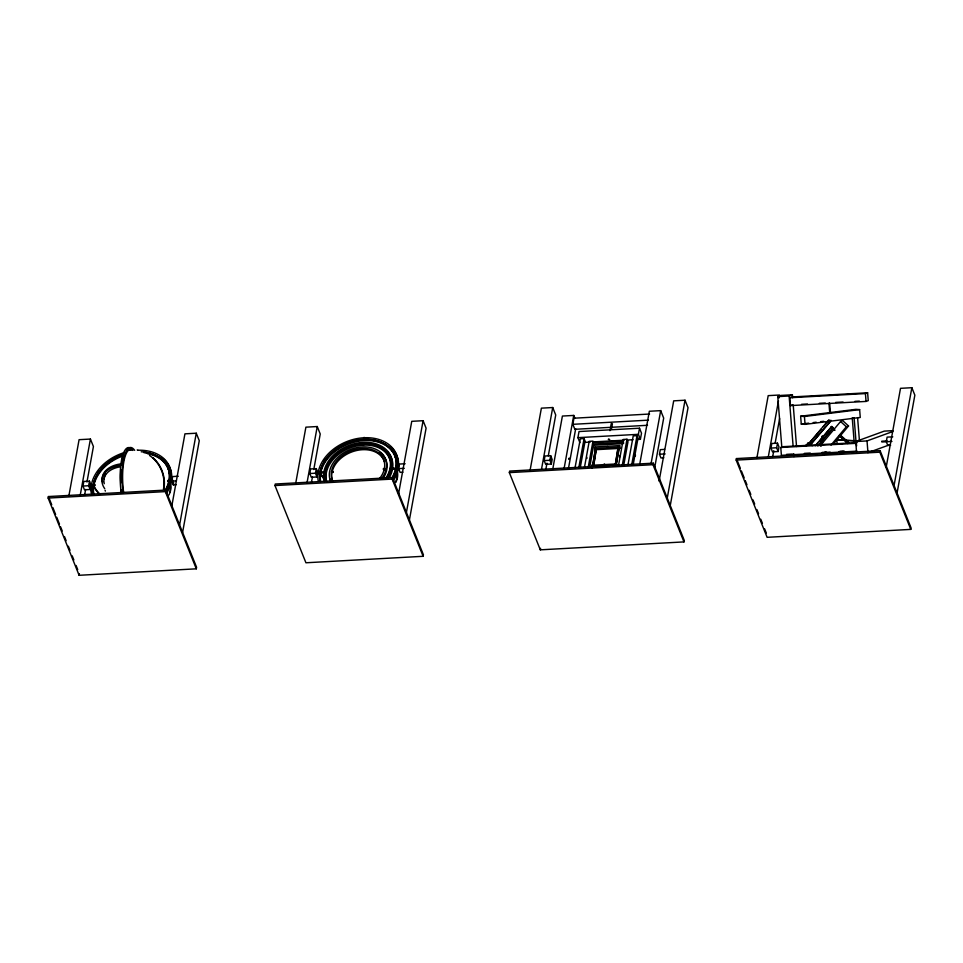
<?xml version="1.0" encoding="UTF-8"?>
<svg xmlns="http://www.w3.org/2000/svg" width="963" height="963" viewBox="0 0 963 963"><rect width="100%" height="100%" fill="white"/><g stroke="black" fill="none" stroke-linecap="round" stroke-linejoin="round"><path stroke-width="1.44" d="M122.77 460.543L122.831 460.23M91.1 484.858L90.137 489.481L84.467 489.794L82.974 486.05L83.805 481.464L89.475 481.151L91.304 485.797M91.882 494.585A41.469 30.419 -21.9 0 1 91.954 485.834L91.81 484.834M93.363 485.111C93.038 484.714 94.434 483.956 94.193 485.244M93.76 485.328L93.832 484.63M94.121 485.46L93.7 484.497L93.748 485.171M168.645 480.898L168.681 481.247M168.982 481.187L168.886 480.26L169.043 481.055M171.245 481.476L171.029 480.043L171.318 480.91M171.631 481.452L171.558 480.381M318.356 472.809L318.055 471.942L318.151 473.495M318.296 472.448L318.332 472.4M320.234 472.977L320.27 472.171M320.739 473.29L320.727 471.786M320.27 472.821L320.33 472.026M320.583 473.182L320.498 471.93M321.016 472.652L321.004 472.484M324.037 472.484L324.122 471.593L324.362 472.376M331.585 472.026L331.681 471.172M331.946 471.34L331.693 472.484M384.839 469.041L384.586 468.271L384.225 469.751M392.531 469.065L392.266 467.874M392.784 468.716L392.663 467.874M395.468 468.307L395.492 468.945M395.793 468.487C395.444 467.308 396.371 470.401 396.046 467.657M397.731 468.247L397.755 468.825M398.309 467.536L398.261 468.849M398.453 468.403L398.429 468.114M91.593 484.461L91.425 485.749L91.413 484.582M171.631 481.043L171.534 480.116M323.989 471.882L324.206 473.158M392.037 468.861L392.338 469.137M332.006 472.279L331.91 472.014M397.948 467.765L398.128 468.463M362.943 444.136C360.511 444.545 364.267 445.46 363.508 444.244M363.978 438.43L364.808 437.96L364.435 438.707M363.713 438.321L364.17 437.419M362.75 445.159L363.388 445.087M93.724 484.822L93.832 485.376M163.445 489.216C165.913 476.48 160.231 462.746 149.518 455.451M163.842 489.288C165.997 477.817 161.832 465.358 152.961 457.726M384.201 468.512L384.345 468.536M384.418 468.716L384.526 469.222M396.178 469.065L396.058 467.874M172.859 480.236L172.859 481.067M48.15 498.076L48.427 496.547L165.612 490.083L196.584 567.291L196.308 568.82L79.122 575.296L48.15 498.076L165.335 491.612L196.308 568.82M68.867 495.909L79.086 439.682L90.426 439.056L93.423 446.531L86.971 482.042M80.206 495.283L90.426 439.056M84.551 495.355L85.623 489.445M90.137 489.481L88.644 485.737L89.475 481.151M79.122 575.296L79.399 573.767M165.335 491.612L165.612 490.083M176.145 484.726L173.304 484.883L171.811 481.151L172.642 476.565L178.311 476.252M173.304 484.883L173.725 482.595M171.751 506.345L184.932 433.844L196.271 433.218L199.269 440.693L182.597 532.419M179.6 524.955L196.271 433.218M274.973 485.557L275.249 484.028L392.435 477.564L423.407 554.772L423.13 556.301L305.933 562.777L274.973 485.557L392.158 479.093L423.13 556.301M295.689 483.39L305.897 427.163L317.248 426.537L320.234 434.012L313.782 469.523M307.028 482.764L317.248 426.537M317.585 473.519L316.959 476.962L311.29 477.275L309.797 473.531L310.628 468.945L316.297 468.632L317.79 472.376M311.362 482.836L312.445 476.926M316.959 476.962L315.467 473.218L316.297 468.632M392.158 479.093L392.435 477.564M402.967 472.207L400.127 472.364L398.634 468.632L399.464 464.046L405.134 463.733M398.574 493.826L411.755 421.325L423.094 420.699L426.091 428.174L409.419 519.9M406.422 512.436L423.094 420.699M509.343 472.616L509.62 471.088L653.275 463.167L684.248 540.375L683.971 541.904L540.315 549.837L509.343 472.616L652.998 464.696L683.971 541.904M529.975 470.931L541.387 408.156L552.726 407.53L555.723 415.005L548.296 455.872M541.579 468.837L552.726 407.53M544.167 460.591L544.998 456.005L550.68 455.692L552.172 459.435L551.342 464.022L545.672 464.335L544.167 460.591L549.837 460.278L551.342 464.022M545.901 469.017L546.972 463.179M549.837 460.278L550.68 455.692M552.774 469.053L562.404 416.052L573.743 415.426L574.742 417.918M540.315 549.837L540.592 548.308M564.113 468.427L573.743 415.426M647.497 425.297L574.851 429.305L572.853 424.322L573.96 418.207L649.568 414.03M568.447 468.548L575.669 428.788M579.907 442.643L577.908 437.659L579.028 431.544L639.504 428.21L641.502 433.194L640.395 439.309L637.446 439.465M574.971 468.162L580.304 438.803L584.084 438.598L585.083 441.09L580.28 467.5M578.751 467.946L584.084 438.598M584.433 467.549L589.2 441.343L592.979 441.126L588.212 467.344M622.11 443.702L593.316 445.291L592.811 444.051L593.088 442.523L623.326 440.849L623.555 443.618M593.316 445.291L593.088 442.523M589.741 466.923L593.714 445.075M616.826 465.189L616.332 463.937L591.751 465.298L591.98 468.066M594.809 448.481L595.086 446.952L619.666 445.592L619.883 448.373L595.315 449.721L594.809 448.481L619.39 447.121L619.883 448.373M596.35 448.71L593.545 466.152L596.35 448.71L595.411 448.758L592.606 466.2L595.591 448.192L595.086 446.952M609.976 430.666L611.276 423.479M611.397 429.45L612.444 423.696M618.09 447.506L615.285 464.948L618.09 447.506L619.293 448.084L616.055 465.466L613.166 465.623M616.236 464.9L619.04 447.458M619.39 447.121L619.666 445.592M618.463 465.671L623.217 439.465L626.997 439.248L627.996 441.74L623.771 465.045M622.242 465.466L626.997 439.248M627.888 465.237L633.233 435.878L637.012 435.673L638.012 438.165L633.209 464.587M631.668 465.033L637.012 435.673M640.395 439.309L638.397 434.325L639.504 428.21M639.721 464.262L649.351 411.261L660.69 410.635L663.688 418.098L654.587 468.162M651.06 463.636L660.69 410.635M652.998 464.696L653.275 463.167M663.808 457.81L660.967 457.967L659.474 454.235L660.305 449.649L664.554 449.408M659.101 481.139L673.691 400.849L685.03 400.223L688.027 407.698L670.26 505.503M667.263 498.027L685.03 400.223M736.165 460.097L736.442 458.569L880.098 450.648L911.058 527.856L910.781 529.385L767.126 537.318L736.165 460.097L879.821 452.177L910.781 529.385M756.798 458.412L768.197 395.637L779.549 395.011L779.007 397.936M768.402 456.318L778.477 400.849M770.99 448.072L771.82 443.486L777.49 443.173L778.995 446.916L778.152 451.503L772.482 451.816L770.99 448.072L776.66 447.759L778.152 451.503M772.723 456.498L773.783 450.66M775.107 443.353L779.621 418.544M776.66 447.759L777.49 443.173M820.44 446.05L822.233 436.239L823.172 436.191M820.945 445.279L821.716 441.066M821.391 446.001L822.92 437.587M822.149 443.823L823.172 438.213M838.809 451.659L843.143 451.418L842.866 452.947L839.977 453.104M879.821 452.177L880.098 450.648M886.189 467.163L900.513 388.33L911.853 387.704L914.85 395.179L897.071 492.984M894.073 485.508L911.853 387.704M89.728 484.75L89.788 485.882L89.86 484.798M94.831 485.557L94.759 484.497M321.461 471.954L321.522 473.086L321.594 472.002M324.025 472.315L324.134 473.098M569.265 459.375L569.205 458.34M364.808 438.586L364.17 438.045M363.135 444.882L363.075 445.183M94.639 484.485L94.699 485.605M167.983 480.429L168.043 481.56L168.104 480.453M383.455 468.536L383.515 469.667L383.575 468.56M394.974 469.017L394.806 467.91L394.854 469.041M569.073 458.292L569.133 459.423M316.731 473.315L316.646 472.231L316.61 473.363M322.978 471.882L323.026 473.002M323.917 472.917L323.58 472.315M332.993 472.412L332.909 471.328L332.861 472.46M635.411 455.716L635.327 454.644L635.279 455.764M393.458 469.101L393.289 467.994L393.349 469.125M581.171 457.63L581.231 458.749L581.291 457.642M586.84 457.317L586.9 458.436M619.907 456.606L619.727 455.499L619.787 456.618M121.832 460.17L122.265 460.808M323.135 473.002L323.111 471.918M550.932 459.291L550.98 460.422L551.029 459.291M808.908 442.667L805.357 445.989L808.908 442.667L812.254 445.7M828.974 420.049L830.419 421.361L810.256 444.93L808.812 443.618L827.482 421.361M808.812 443.618L821.499 428.956M823.365 426.729L827.097 422.276M810.256 444.93L830.419 421.361M815.3 445.652L831.779 426.453L833.224 427.765L818.225 445.64M815.842 445.448L817.719 443.209M819.597 440.982L831.779 426.453M817.683 445.845L833.224 427.765M820.476 445.46L840.567 421.517L842.757 420.711L848.547 425.971L833.248 444.208M823.389 454.139L825.303 451.852M831.045 445.014L846.357 426.765L848.547 425.971M824.629 454.476L826.543 452.189L822.149 452.405M839.327 435.758L847.813 443.462L848.704 442.631L840.218 434.927M847.813 443.462L848.704 442.631M608.098 447.169L607.472 446.519L607.388 447.205M604.933 464.599L604.258 463.949L604.27 464.648M362.473 444.352L362.943 445.315M362.955 444.774L363.641 444.774M781.787 446.88L777.767 396.624L781.065 395.42L792.405 394.794L792.645 397.743M777.767 396.624L789.118 395.998L792.405 394.794M789.816 397.755L792.019 396.949L867.627 392.784L868.253 400.632L866.05 401.427L790.442 405.604L789.816 397.755L865.424 393.578L867.627 392.784M790.442 405.604L792.645 404.797M857.01 451.166L781.402 455.33L780.776 447.482L782.979 446.688L857.106 442.595M892.773 430.654L884.263 431.123L855.686 441.548L867.025 440.922L892.882 431.496M869.324 452.201L889.74 444.75M122.482 461.036L121.783 461.06M829.625 403.076L830.527 412.886M829.829 412.922L830.01 412.898M363.773 437.599L364.038 437.587M364.375 438.875L364.026 438.887M800.638 416.233L855.842 409.335L859.634 409.612L860.26 417.461L805.056 424.358L801.264 424.081L800.638 416.233L804.43 416.51L859.634 409.612M801.264 424.081L808.715 423.154M813.193 422.588L816.179 422.215M820.657 421.662L823.642 421.288M828.12 420.723L831.105 420.35M841.493 444.184L837.124 443.871L836.811 439.947L859.213 440.873M836.811 439.947L858.057 441.018M137.191 449.926L137.865 450.203M362.786 444.437L363.436 444.376M801.541 404.316L807.463 403.979M819.332 403.328L825.255 403.003M835.631 402.426L843.046 402.016M854.903 401.366L859.357 401.114M572.853 424.322L648.46 420.145M577.908 437.659L638.397 434.325M584.336 442.402L590.235 442.077M593.184 441.909L624.168 440.199M627.118 440.043L633.016 439.718M592.811 444.051L623.049 442.378M595.664 449.384L596.603 449.336M618.342 448.132L619.293 448.084M892.785 436.817L887.116 437.13L886.285 441.716L887.79 445.448L890.619 445.291M881.759 441.198L887.164 440.91M82.974 486.05L88.644 485.737M171.811 481.151L176.06 480.91M309.797 473.531L315.467 473.218M398.634 468.632L404.304 468.319M659.474 454.235L665.144 453.922M780.776 447.482L856.384 443.317L856.601 445.929M881.807 441.993L891.955 441.403M786.566 454.367L792.501 454.042M804.358 453.38L810.292 453.055M839.941 451.418L844.382 451.178M825.797 452.381L830.142 452.141M592.353 465.586L593.304 465.526M615.032 464.335L615.983 464.274M595.82 466.586L608.821 465.863M825.52 453.91L837.088 453.272M122.843 460.037L121.579 459.76L122.325 461.06M364.122 437.599L364.435 438.165M318.512 473.459L318.392 473.254M840.567 421.517L846.357 426.765M828.421 420.253L829.865 421.565M831.225 426.657L832.682 427.969M834.909 430.112L832.514 428.282L834.632 430.208M839.941 435.023L848.427 442.727M839.604 435.661L848.09 443.365M809.353 443.425L810.81 444.737M807.813 443.064L810.039 445.087M392.663 468.078L392.386 468.439M323.833 471.834L323.58 472.243M384.141 469.186L384.201 469.715M843.143 451.418L843.648 452.67M822.233 436.239L822.474 436.865M736.442 458.569L740.318 468.223M741.414 470.979L744.182 477.877M745.29 480.633L746.951 484.774M749.166 490.287L750.815 494.416M753.03 499.941L754.691 504.07M756.906 509.583L758.567 513.724M760.77 519.238L762.431 523.378M764.646 528.892L766.307 533.033M591.751 465.298L592.257 466.537M48.427 496.547L51.749 504.829M52.857 507.585L55.613 514.471M56.721 517.227L59.489 524.125M60.597 526.881L62.258 531.022M64.461 536.535L66.122 540.676M68.337 546.19L69.998 550.318M72.201 555.844L73.862 559.972M76.077 565.486L77.738 569.627M170.872 480.91L170.981 481.44M105.099 490.336L105.34 491.106M865.424 393.578L866.05 401.427M867.025 440.922L867.964 452.694M857.588 417.605L859.465 441.15M856.011 441.572L854.133 418.038L852.243 417.906L854.121 441.439M855.758 441.307L856.504 451.852M828.95 403.148L829.733 412.958M804.43 416.51L805.056 424.358M793.235 405.146L796.545 446.531M789.118 395.998L793.127 446.254M793.717 453.657L793.957 456.606M104.173 478.864A27.65 17.057 10.3 0 1 105.605 473.856M102.62 482.138A29.624 18.273 10.3 0 1 121.519 463.793M104.738 488.723A29.624 18.273 10.3 0 1 121.242 465.322M104.269 483.679A27.65 17.057 10.3 0 1 119.568 466.911M121.699 492.141A33.573 9.558 86.8 0 1 121.434 489.902M120.832 481.873A33.573 9.558 86.8 0 1 120.82 472.953M127.778 449.721A33.573 9.558 86.8 0 1 130.739 450.263M121.591 492.249A33.97 9.666 86.8 0 1 121.326 489.986M120.772 483.017A33.97 9.666 86.8 0 1 120.869 469.715M121.458 464.106A33.97 9.666 86.8 0 1 123.505 455.246M127.754 449.336A33.97 9.666 86.8 0 1 130.751 449.877M121.182 492.671A35.547 10.112 86.8 0 1 122.421 456.39A35.547 10.112 86.8 0 1 132.786 450.443M123.071 492.575A35.547 10.112 86.8 0 1 124.311 456.281A35.547 10.112 86.8 0 1 134.676 450.347M123.589 492.033A33.573 9.558 86.8 0 1 132.629 450.154M138.166 450.239A41.469 30.419 -21.9 0 1 165.901 492.177M91.377 493.333A41.469 30.419 -21.9 0 1 124.528 452.502M141.224 451.791A39.495 28.974 -21.9 0 1 164.854 490.757M93.267 492.815A39.495 28.974 -21.9 0 1 122.397 454.741M161.194 457.341A41.469 30.419 -21.9 0 1 166.406 493.429M97.576 472.845A41.469 30.419 -21.9 0 1 99.069 470.847M147.387 453.669A39.495 28.974 -21.9 0 1 169.789 478.816M93.772 494.067A39.495 28.974 -21.9 0 1 122.891 455.981M169.945 483.185A39.495 24.364 10.3 0 1 169.56 492.611M99.923 494.127A39.495 24.364 10.3 0 1 93.592 485.111M143.74 452.574A39.495 28.974 -21.9 0 1 165.106 491.371M93.519 493.441A39.495 28.974 -21.9 0 1 122.65 455.355M170.331 483.185A39.892 24.617 10.3 0 1 168.874 495.018M99.61 494.236A39.892 24.617 10.3 0 1 93.206 485.123M143.86 452.273A39.892 29.263 -21.9 0 1 165.443 491.455M93.146 493.55A39.892 29.263 -21.9 0 1 122.554 455.078M332.668 481.006A27.65 20.283 -21.9 0 1 361.847 448.469A27.65 20.283 -21.9 0 1 379.675 478.406M330.068 479.779A29.624 21.728 -21.9 0 1 363.545 446.892A29.624 21.728 -21.9 0 1 381.228 479.02M379.566 452.333A29.624 21.728 -21.9 0 1 383.286 478.105M330.562 481.019A29.624 21.728 -21.9 0 1 330.056 478.936M332.428 480.356A27.65 20.283 -21.9 0 1 352.338 451.755A27.65 20.283 -21.9 0 1 384.502 461.891M326.349 481.091A33.573 24.629 -21.9 0 1 362.69 443.883A33.573 24.629 -21.9 0 1 386.103 477.792M325.976 481.223A33.97 24.918 -21.9 0 1 362.738 443.582A33.97 24.918 -21.9 0 1 386.428 477.889M397.201 472.977A39.495 24.364 10.3 0 1 395.324 482.379M322.858 477.082A39.495 24.364 10.3 0 1 320.402 472.592M320.342 480.922A39.495 28.974 -21.9 0 1 363.773 439.922A39.495 28.974 -21.9 0 1 393.024 476.902M397.141 470.666A39.892 24.617 10.3 0 1 395.685 482.499M324.278 479.454A39.892 24.617 10.3 0 1 320.029 472.604M319.957 481.019A39.892 29.263 -21.9 0 1 365.073 439.561A39.892 29.263 -21.9 0 1 392.254 478.936M324.483 481.753A35.547 26.073 -21.9 0 1 362.967 442.354A35.547 26.073 -21.9 0 1 387.752 478.262M388.029 452.321A35.547 26.073 -21.9 0 1 389.798 476.89M363.46 443.606A35.547 26.073 -21.9 0 1 366.494 443.546M390.593 469.354A33.573 24.629 -21.9 0 1 390.039 471.689M326.842 482.343A33.573 24.629 -21.9 0 1 351.026 447.614A33.573 24.629 -21.9 0 1 390.075 459.905M318.199 480.814A41.469 30.419 -21.9 0 1 365.735 437.696A41.469 30.419 -21.9 0 1 392.723 479.658M320.089 480.296A39.495 28.974 -21.9 0 1 364.748 439.248A39.495 28.974 -21.9 0 1 391.676 478.238M390.653 446.868A41.469 30.419 -21.9 0 1 393.217 480.898M323.7 461.337A41.469 30.419 -21.9 0 1 325.121 459.315M320.583 481.548A39.495 28.974 -21.9 0 1 353.397 442.294A39.495 28.974 -21.9 0 1 396.335 460.699M607.605 443.726L608.76 443.943L607.629 443.654M608.411 439.297L609.567 439.513L608.411 439.297"/></g></svg>
